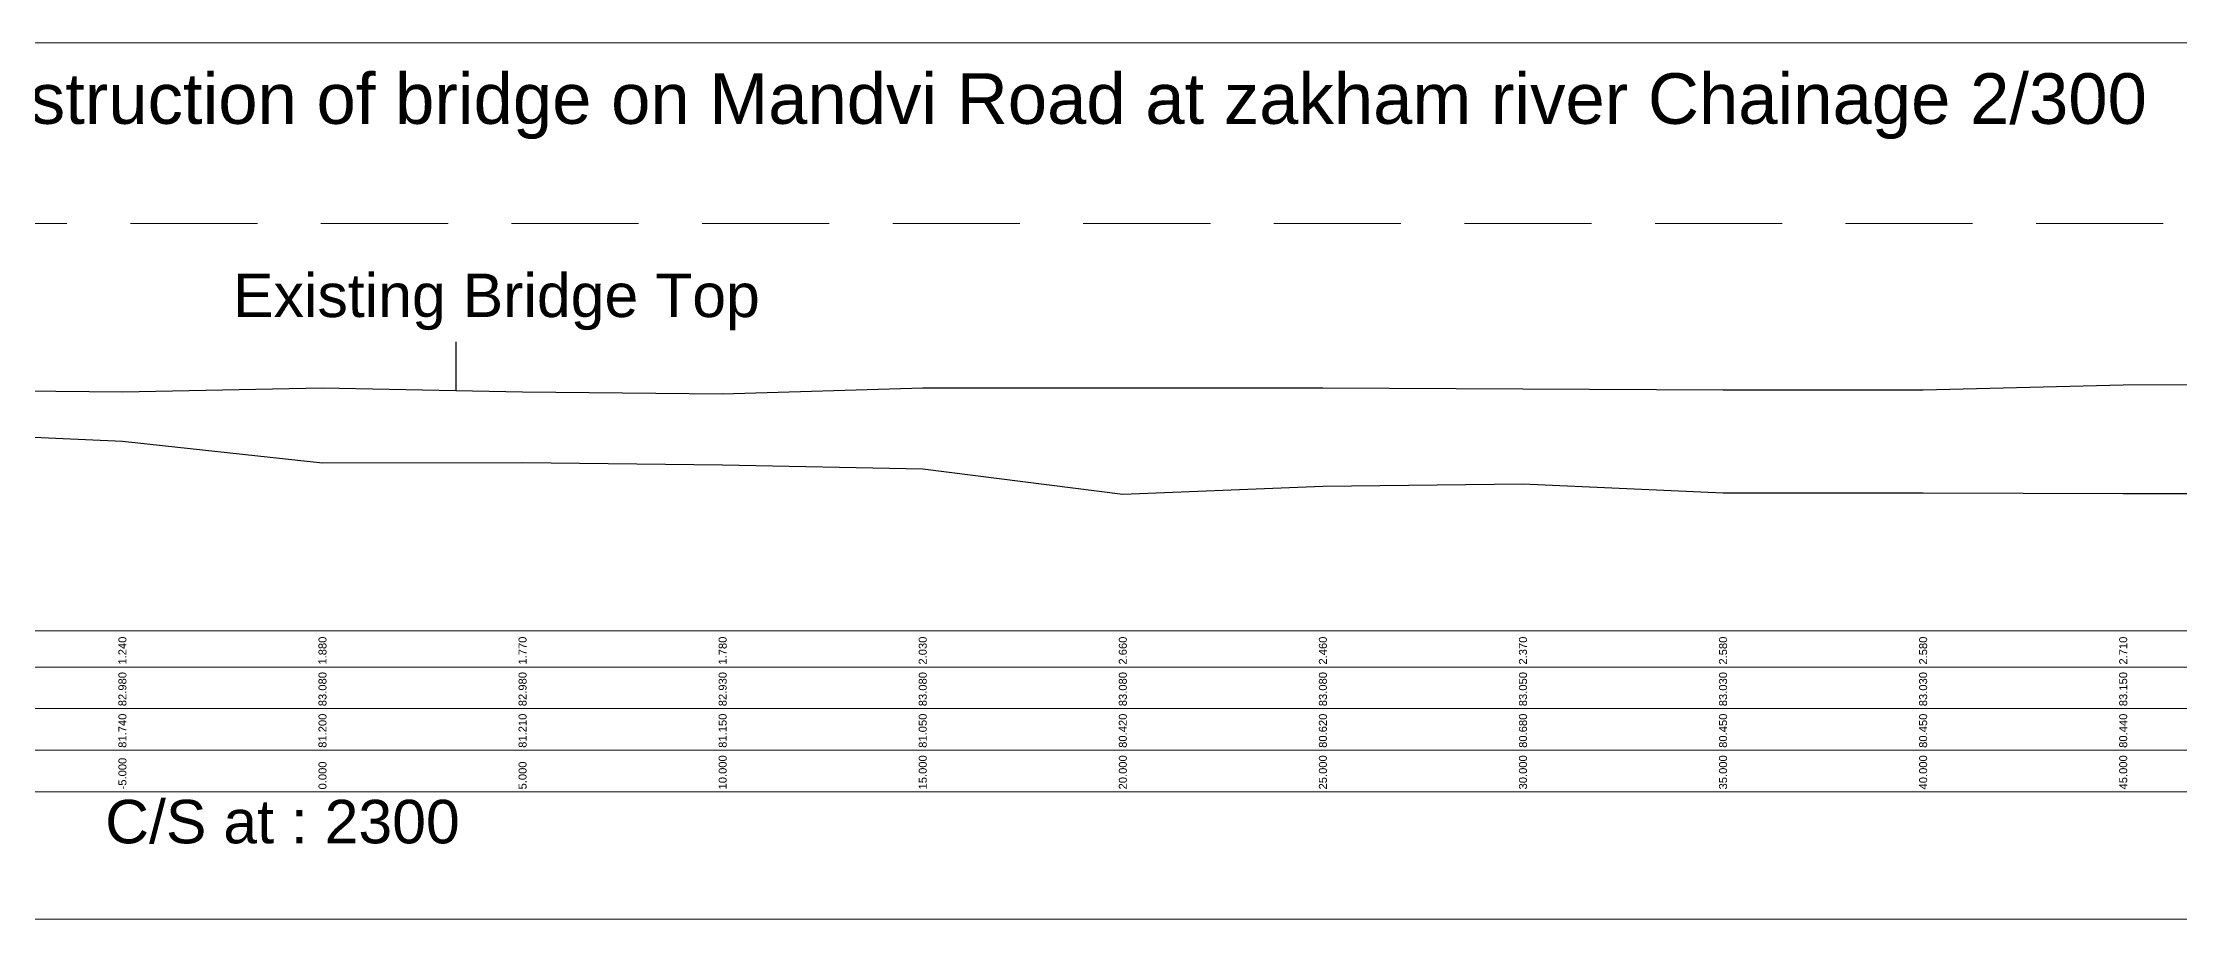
# Model space of a CAD drawing. Header units: millimetres. Extents: x -83 to 417, y 47 to 139.
# Drawn here: x -7 to 46.4, y 69.8 to 91.7 of the extents above; entities that cross this region are included whole.
import ezdxf
from ezdxf.enums import TextEntityAlignment as Align

# ---------------------------------------------------------------- set-up
doc = ezdxf.new("R2010")
doc.units = ezdxf.units.MM
doc.linetypes.add('DASHED2', pattern=[9.525, 6.35, -3.175])
for name, color, linetype in [('Bridge Top', 30, 'Continuous'), ('Data Table', 7, 'Continuous'), ('OGL', 1, 'Continuous')]:
    doc.layers.add(name, color=color, linetype=linetype)
doc.styles.get("Standard").update_dxf_attribs({"font": 'Arial'})

msp = doc.modelspace()

# ---------------------------------------------------------------- linework, layer by layer
at = {"color": 6, "linetype": 'DASHED2', "lineweight": 15, "ltscale": 0.5}
msp.add_line((-81, 87.18), (79.9962, 87.18), dxfattribs=at)
msp.add_line((3.3402, 83.0132), (3.3402, 84.2252))
at = {"lineweight": 15}
msp.add_lwpolyline([(-82.9178, 91.7019), (80.8493, 91.7019), (80.8493, 69.7954), (-82.9178, 69.7954)], close=True, dxfattribs=at)
at = {"layer": 'Bridge Top', "flags": 128}
msp.add_lwpolyline([(-10, 83.03), (-5, 82.98), (0, 83.08), (5, 82.98), (10, 82.93), (15, 83.08), (20, 83.08), (25, 83.08), (30, 83.05), (35, 83.03), (40, 83.03), (45, 83.15), (50, 83.18), (55, 83.17), (60, 83.17), (65, 83.24), (70, 83.24), (75, 83.19), (80, 83.19), (80.0001, 82.72)], dxfattribs=at)
at = {"layer": 'Data Table', "lineweight": 0}
msp.add_line((-82.4001, 77), (80.4001, 77), dxfattribs=at)
at = {"layer": 'Data Table', "lineweight": 9}
for p, q in [((-82.4001, 76.1), (80.4001, 76.1)), ((-82.4001, 75.06), (80.4001, 75.06)), ((-82.4001, 74.02), (80.4001, 74.02))]:
    msp.add_line(p, q, dxfattribs=at)
at = {"layer": 'Data Table', "lineweight": 5}
msp.add_line((-82.4001, 72.98), (80.4001, 72.98), dxfattribs=at)
at = {"layer": 'OGL', "flags": 128}
msp.add_lwpolyline([(-10, 81.97), (-5, 81.74), (0, 81.2), (5, 81.21), (10, 81.15), (15, 81.05), (20, 80.42), (25, 80.62), (30, 80.68), (35, 80.45), (40, 80.45), (45, 80.44), (50, 80.44), (55, 79.96), (60, 80.28), (65, 80.22), (70, 80.26), (75, 81.42), (80, 82.72)], dxfattribs=at)

# ---------------------------------------------------------------- texts
at = {"insert": (-46.1756, 90.9387), "char_height": 1.2641406, "width": 92.351217, "attachment_point": 1}
msp.add_mtext('Dariywad (SH-81 A ) To Mandvi Parsola Road Costruction of bridge on Mandvi Road at zakham river Chainage 2/300 ', dxfattribs=at)
at = {"layer": 'Bridge Top'}
for s, p in [('82.980', (-5, 75.12)), ('83.080', (0, 75.12)), ('82.980', (5, 75.12)), ('82.930', (10, 75.12)), ('83.080', (15, 75.12)), ('83.080', (20, 75.12)), ('83.080', (25, 75.12)), ('83.050', (30, 75.12)), ('83.030', (35, 75.12)), ('83.030', (40, 75.12)), ('83.150', (45, 75.12))]:
    msp.add_text(s, height=0.2, rotation=90, dxfattribs=at).set_placement(p, align=Align.MIDDLE_LEFT)
at = {"layer": 'Data Table'}
for s, p in [('Existing Bridge Top', (4.3478, 85.9325)), ('C/S at : 2300', (-1, 72.78))]:
    msp.add_text(s, height=1.086836, dxfattribs=at).set_placement(p, align=Align.TOP_CENTER)
for s, p in [('1.240', (-5, 76.16)), ('1.880', (0, 76.16)), ('1.770', (5, 76.16)), ('1.780', (10, 76.16)), ('2.030', (15, 76.16)), ('2.660', (20, 76.16)), ('2.460', (25, 76.16)), ('2.370', (30, 76.16)), ('2.580', (35, 76.16)), ('2.580', (40, 76.16)), ('2.710', (45, 76.16))]:
    msp.add_text(s, height=0.2, rotation=90, dxfattribs=at).set_placement(p, align=Align.MIDDLE_LEFT)
at = {"layer": 'OGL'}
for s, p in [('81.740', (-5, 74.08)), ('81.200', (0, 74.08)), ('81.210', (5, 74.08)), ('81.150', (10, 74.08)), ('81.050', (15, 74.08)), ('80.420', (20, 74.08)), ('80.620', (25, 74.08)), ('80.680', (30, 74.08)), ('80.450', (35, 74.08)), ('80.450', (40, 74.08)), ('80.440', (45, 74.08)), ('-5.000', (-5, 73.04)), ('0.000', (0, 73.04)), ('5.000', (5, 73.04)), ('10.000', (10, 73.04)), ('15.000', (15, 73.04)), ('20.000', (20, 73.04)), ('25.000', (25, 73.04)), ('30.000', (30, 73.04)), ('35.000', (35, 73.04)), ('40.000', (40, 73.04)), ('45.000', (45, 73.04))]:
    msp.add_text(s, height=0.2, rotation=90, dxfattribs=at).set_placement(p, align=Align.MIDDLE_LEFT)

doc.saveas('drawing.dxf')
